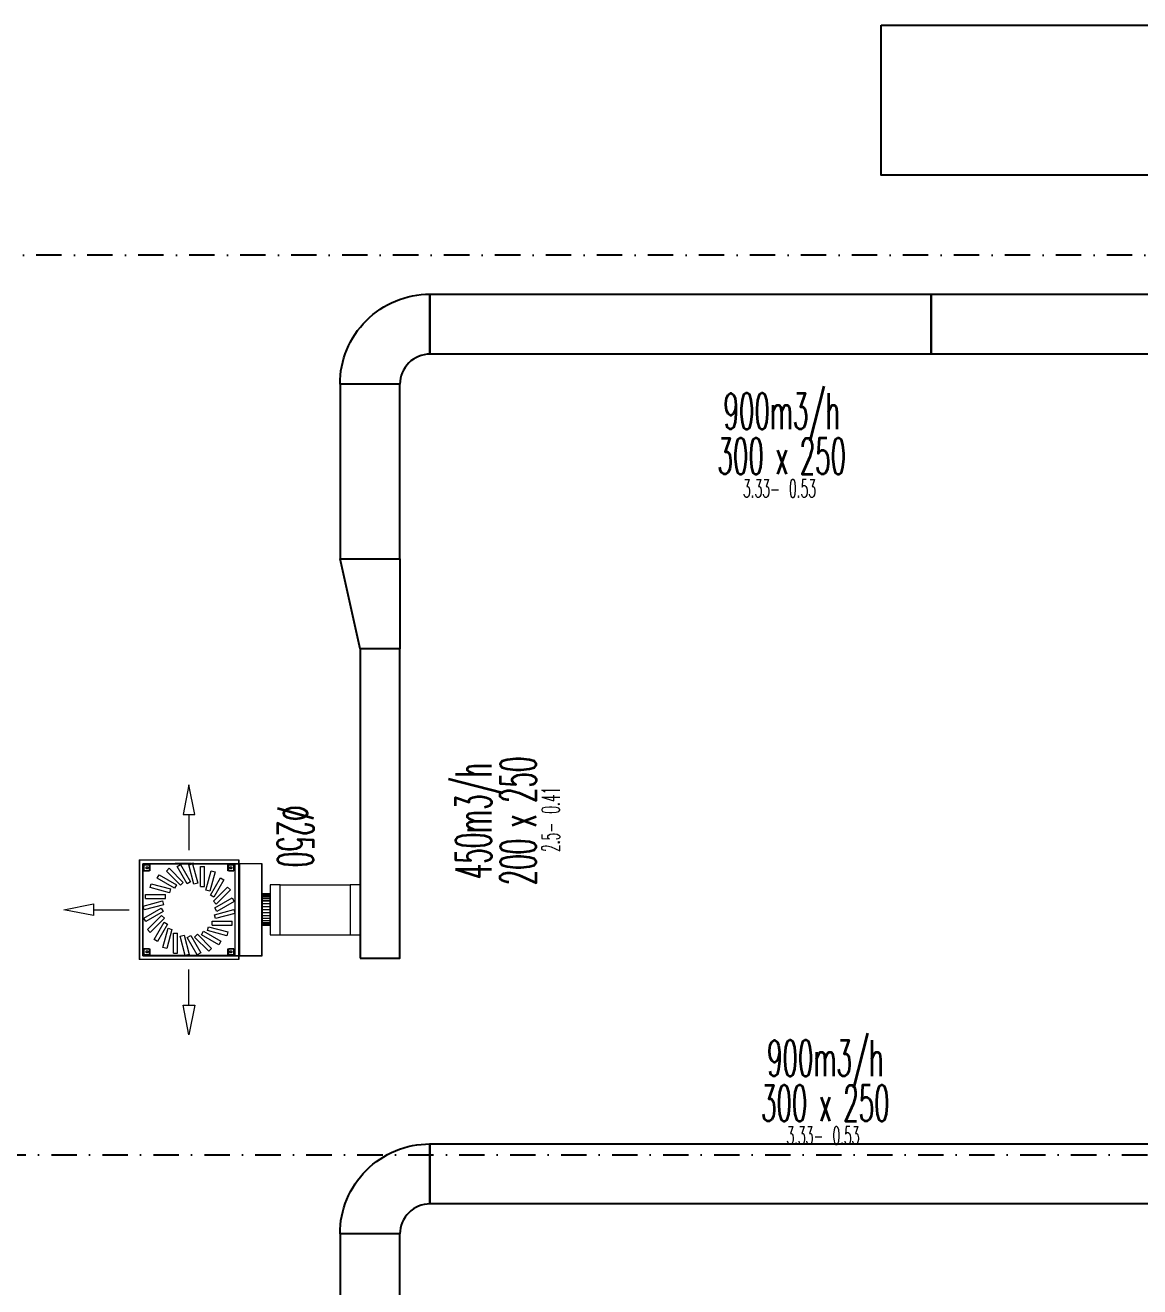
# Model space of a CAD drawing. Header units: inches. Extents: x -772 to 6765, y -813 to 4093.
# Drawn here: x 42 to 599, y 1184 to 1815 of the extents above; entities that cross this region are included whole.
import ezdxf
from ezdxf.enums import TextEntityAlignment as Align

# ---------------------------------------------------------------- set-up
doc = ezdxf.new("R2010")
doc.units = ezdxf.units.IN
doc.header["$MEASUREMENT"] = 0
doc.linetypes.add('DASHDOT', pattern=[25.4, 12.7, -6.35, 0, -6.35])
doc.layers.add('H_STR_Aks', color=250, linetype='DASHDOT')
doc.layers.add('MTY-UFLEME-KANALI', color=20, linetype='Continuous')
doc.layers.add('HIZ-PA', color=253, linetype='Continuous', lineweight=0, transparency=0.5)
for name, color, linetype, lineweight in [('MTY-UFLEME-KANALI-CAP', 21, 'Continuous', 0), ('MTY-UFLEME-KANALI-Flex', 21, 'ZIGZAG', 0), ('STM-U-MENFEZ', 2, 'Continuous', 0), ('VDI3805_Objects', 7, 'Continuous', 0)]:
    doc.layers.add(name, color=color, linetype=linetype, lineweight=lineweight)
doc.styles.add('CAP', font='simplxtw.shx', dxfattribs={"width": 0.65})
doc.linetypes.add('ZIGZAG', pattern='A,0.0001,-0.2,[131,ltypeshp.shx,S=0.2,R=0,X=-0.2,Y=0],-0.4,[131,ltypeshp.shx,S=0.2,R=180.00002,X=0.2,Y=0],-0.2', length=0.8001)

# ---------------------------------------------------------------- blocks, each defined once
blk = doc.blocks.new('A$C19886442')
at = {"layer": 'STM-U-MENFEZ'}
for points in [[(5.15, 48.82), (8.04, 48.82), (5.15, 63.71), (2.26, 48.82), (5.15, 48.82), (5.15, 31)], [(-42.56, 1.2), (-42.56, -1.69), (-57.46, 1.2), (-42.56, 4.09), (-42.56, 1.2), (-24.75, 1.2)], [(5.15, -46.51), (8.04, -46.51), (5.15, -61.41), (2.26, -46.51), (5.15, -46.51), (5.15, -28.7)]]:
    blk.add_lwpolyline(points, dxfattribs=at)
at = {"layer": 'VDI3805_Objects', "color": 7}
for p, q in [((-19.75, 26.1), (30.05, 26.1)), ((-19.75, 26.1), (-19.75, -23.7)), ((30.05, 26.1), (30.05, -23.7)), ((-6.15, 20.55), (-4.74, 21.96)), ((0.92, 13.47), (-6.15, 20.55)), ((-4.74, 21.96), (2.33, 14.89)), ((-1.81, 24.25), (-1.81, 24.35)), ((-1.81, 24.35), (7.75, 24.35)), ((7.75, 24.25), (-1.81, 24.25)), ((-0.76, 22.81), (0.97, 23.81)), ((4.24, 14.15), (-0.76, 22.81)), ((0.97, 23.81), (5.97, 15.15)), ((5.03, 23.6), (6.97, 24.12)), ((7.62, 13.94), (5.03, 23.6)), ((6.97, 24.12), (9.55, 14.46)), ((7.75, 24.25), (7.75, 24.35)), ((10.84, 22.87), (12.84, 22.87)), ((10.84, 12.87), (10.84, 22.87)), ((12.84, 12.87), (12.84, 22.87)), ((13.66, 11), (16.25, 20.66)), ((18.18, 20.14), (15.59, 10.48)), ((16.25, 20.66), (18.18, 20.14)), ((-14.31, 12.31), (-13.79, 14.24)), ((-13.79, 14.24), (-4.13, 11.65)), ((-10.77, 16.96), (-9.77, 18.69)), ((-2.11, 11.96), (-10.77, 16.96)), ((-9.77, 18.69), (-1.11, 13.69)), ((-1.11, 13.69), (-2.11, 11.96)), ((2.33, 14.89), (0.92, 13.47)), ((5.97, 15.15), (4.24, 14.15)), ((9.55, 14.46), (7.62, 13.94)), ((10.84, 12.87), (12.84, 12.87)), ((15.91, 8.46), (20.91, 17.12)), ((22.64, 16.12), (17.64, 7.46)), ((20.91, 17.12), (22.64, 16.12)), ((-16.52, 8.89), (-6.52, 8.89)), ((-16.52, 6.89), (-16.52, 8.89)), ((-16.52, 6.89), (-6.52, 6.89)), ((-4.65, 9.72), (-14.31, 12.31)), ((-6.52, 6.89), (-6.52, 8.89)), ((-4.13, 11.65), (-4.65, 9.72)), ((15.59, 10.48), (13.66, 11)), ((17.64, 7.46), (15.91, 8.46)), ((17.42, 5.43), (24.49, 12.5)), ((18.1, 2.11), (26.76, 7.11)), ((25.9, 11.09), (18.83, 4.02)), ((24.49, 12.5), (25.9, 11.09)), ((26.76, 7.11), (27.76, 5.38)), ((-17.77, 3.02), (-8.11, 5.61)), ((-17.25, 1.09), (-17.77, 3.02)), ((-17.46, -2.97), (-8.8, 2.03)), ((-7.59, 3.68), (-17.25, 1.09)), ((-7.8, 0.3), (-16.46, -4.7)), ((-8.8, 2.03), (-7.8, 0.3)), ((-8.11, 5.61), (-7.59, 3.68)), ((18.83, 4.02), (17.42, 5.43)), ((17.89, -1.27), (27.55, 1.32)), ((19.1, 0.38), (18.1, 2.11)), ((27.76, 5.38), (19.1, 0.38)), ((27.55, 1.32), (28.07, -0.61)), ((-16.46, -4.7), (-17.46, -2.97)), ((-15.61, -8.68), (-8.54, -1.61)), ((-7.12, -3.02), (-14.19, -10.1)), ((-12.34, -13.72), (-7.34, -5.06)), ((-5.61, -6.06), (-10.61, -14.72)), ((-8.54, -1.61), (-7.12, -3.02)), ((-7.34, -5.06), (-5.61, -6.06)), ((16.81, -4.48), (26.81, -4.48)), ((16.81, -6.48), (16.81, -4.48)), ((18.41, -3.2), (17.89, -1.27)), ((28.07, -0.61), (18.41, -3.2)), ((26.81, -6.48), (26.81, -4.48)), ((-14.19, -10.1), (-15.61, -8.68)), ((-7.89, -17.74), (-5.3, -8.08)), ((-3.37, -8.59), (-5.95, -18.25)), ((-5.3, -8.08), (-3.37, -8.59)), ((-2.54, -20.46), (-2.54, -10.46)), ((-2.54, -10.46), (-0.54, -10.46)), ((-0.54, -20.46), (-0.54, -10.46)), ((0.74, -12.06), (2.67, -11.54)), ((3.33, -21.71), (0.74, -12.06)), ((2.67, -11.54), (5.26, -21.2)), ((4.32, -12.74), (6.06, -11.74)), ((6.06, -11.74), (11.06, -20.4)), ((7.96, -12.48), (9.38, -11.07)), ((15.03, -19.55), (7.96, -12.48)), ((9.38, -11.07), (16.45, -18.14)), ((11.41, -11.29), (12.41, -9.56)), ((20.07, -16.29), (11.41, -11.29)), ((12.41, -9.56), (21.07, -14.56)), ((14.43, -9.24), (14.95, -7.31)), ((24.09, -11.83), (14.43, -9.24)), ((14.95, -7.31), (24.6, -9.9)), ((16.81, -6.48), (26.81, -6.48)), ((24.6, -9.9), (24.09, -11.83)), ((-10.61, -14.72), (-12.34, -13.72)), ((-5.95, -18.25), (-7.89, -17.74)), ((9.32, -21.4), (4.32, -12.74)), ((16.45, -18.14), (15.03, -19.55)), ((21.07, -14.56), (20.07, -16.29)), ((30.05, -23.7), (-19.75, -23.7)), ((-2.54, -20.46), (-0.54, -20.46)), ((5.26, -21.2), (3.33, -21.71)), ((11.06, -20.4), (9.32, -21.4))]:
    blk.add_line(p, q, dxfattribs=at)
at = {"layer": 'VDI3805_Objects', "color": 0}
for p, q in [((29.95, 26), (-19.65, 26)), ((-19.65, 26), (-19.65, -23.6)), ((29.95, 26), (29.95, -23.6)), ((29.95, -23.6), (-19.65, -23.6))]:
    blk.add_line(p, q, dxfattribs=at)
at = {"layer": 'VDI3805_Objects', "color": 253}
for p, q in [((28.2, 24.25), (-17.9, 24.25)), ((-17.9, -21.85), (-17.9, 24.25)), ((-17.8, 24.15), (28.1, 24.15)), ((-17.8, -21.75), (-17.8, 24.15)), ((-14.75, 23.7), (-17.35, 23.7)), ((-17.35, 23.7), (-17.35, 20.7)), ((-17.35, 23.7), (-14.35, 23.7)), ((-17.35, 20.7), (-14.75, 20.7)), ((-14.35, 20.7), (-17.35, 20.7)), ((-16.35, 22.2), (-16.34, 22.3)), ((-16.34, 22.11), (-16.35, 22.2)), ((-16.34, 22.3), (-16.31, 22.39)), ((-16.31, 22.01), (-16.34, 22.11)), ((-16.31, 22.39), (-16.27, 22.48)), ((-16.27, 21.93), (-16.31, 22.01)), ((-16.27, 22.48), (-16.21, 22.56)), ((-16.21, 21.85), (-16.27, 21.93)), ((-16.21, 22.56), (-16.13, 22.62)), ((-16.13, 21.79), (-16.21, 21.85)), ((-16.13, 22.62), (-16.04, 22.67)), ((-16.04, 21.74), (-16.13, 21.79)), ((-16.04, 22.67), (-15.95, 22.69)), ((-15.95, 21.71), (-16.04, 21.74)), ((-15.95, 22.69), (-15.85, 22.7)), ((-15.85, 21.7), (-15.95, 21.71)), ((-15.85, 22.7), (-15.75, 22.69)), ((-15.75, 21.71), (-15.85, 21.7)), ((-15.75, 22.69), (-15.66, 22.67)), ((-15.66, 21.74), (-15.75, 21.71)), ((-15.66, 22.67), (-15.57, 22.62)), ((-15.57, 21.79), (-15.66, 21.74)), ((-15.57, 22.62), (-15.5, 22.56)), ((-15.5, 21.85), (-15.57, 21.79)), ((-15.5, 22.56), (-15.44, 22.48)), ((-15.44, 21.93), (-15.5, 21.85)), ((-15.44, 22.48), (-15.39, 22.39)), ((-15.39, 22.01), (-15.44, 21.93)), ((-15.39, 22.39), (-15.36, 22.3)), ((-15.36, 22.11), (-15.39, 22.01)), ((-15.36, 22.3), (-15.35, 22.2)), ((-15.35, 22.2), (-15.36, 22.11)), ((-14.75, 23.7), (-14.75, 20.7)), ((-14.35, 23.7), (-14.35, 20.7)), ((24.65, 20.7), (24.65, 23.7)), ((24.65, 23.7), (27.65, 23.7)), ((27.65, 20.7), (24.65, 20.7)), ((27.65, 23.7), (25.05, 23.7)), ((25.05, 20.7), (25.05, 23.7)), ((25.05, 20.7), (27.65, 20.7)), ((25.65, 22.2), (25.66, 22.3)), ((25.66, 22.11), (25.65, 22.2)), ((25.66, 22.3), (25.69, 22.39)), ((25.69, 22.01), (25.66, 22.11)), ((25.69, 22.39), (25.73, 22.48)), ((25.73, 21.93), (25.69, 22.01)), ((25.73, 22.48), (25.79, 22.56)), ((25.79, 21.85), (25.73, 21.93)), ((25.79, 22.56), (25.87, 22.62)), ((25.87, 21.79), (25.79, 21.85)), ((25.87, 22.62), (25.96, 22.67)), ((25.96, 21.74), (25.87, 21.79)), ((25.96, 22.67), (26.05, 22.69)), ((26.05, 21.71), (25.96, 21.74)), ((26.05, 22.69), (26.15, 22.7)), ((26.15, 21.7), (26.05, 21.71)), ((26.15, 22.7), (26.25, 22.69)), ((26.25, 21.71), (26.15, 21.7)), ((26.25, 22.69), (26.34, 22.67)), ((26.34, 21.74), (26.25, 21.71)), ((26.34, 22.67), (26.43, 22.62)), ((26.43, 21.79), (26.34, 21.74)), ((26.43, 22.62), (26.5, 22.56)), ((26.5, 21.85), (26.43, 21.79)), ((26.5, 22.56), (26.56, 22.48)), ((26.56, 21.93), (26.5, 21.85)), ((26.56, 22.48), (26.61, 22.39)), ((26.61, 22.01), (26.56, 21.93)), ((26.61, 22.39), (26.64, 22.3)), ((26.64, 22.11), (26.61, 22.01)), ((26.64, 22.3), (26.65, 22.2)), ((26.65, 22.2), (26.64, 22.11)), ((27.65, 20.7), (27.65, 23.7)), ((28.1, 24.15), (28.1, -21.75)), ((28.2, -21.85), (28.2, 24.25)), ((28.2, 24.25), (30.47, 24.25)), ((41.7, 24.25), (28.2, 24.25)), ((30.47, 24.25), (30.47, -21.85)), ((41.7, 24.25), (30.47, 24.25)), ((41.6, -21.85), (41.6, 24.25)), ((41.6, 24.25), (41.7, 24.25)), ((41.7, -21.85), (41.7, 24.25)), ((41.7, -21.85), (41.7, 24.25)), ((41.7, 8.95), (41.7, 9.1)), ((45.7, 9.1), (41.7, 9.1)), ((45.7, 9), (41.7, 9)), ((41.7, 9), (41.7, 8.85)), ((41.7, 8.5), (41.7, 8.95)), ((45.7, 8.95), (41.7, 8.95)), ((45.7, 8.85), (41.7, 8.85)), ((41.7, 8.85), (41.7, 8.41)), ((41.7, 7.77), (41.7, 8.5)), ((45.7, 8.5), (41.7, 8.5)), ((45.7, 8.41), (41.7, 8.41)), ((41.7, 8.41), (41.7, 7.69)), ((41.7, 6.79), (41.7, 7.77)), ((45.7, 7.77), (41.7, 7.77)), ((45.7, 7.69), (41.7, 7.69)), ((41.7, 7.69), (41.7, 6.72)), ((41.7, 5.59), (41.7, 6.79)), ((45.7, 6.79), (41.7, 6.79)), ((45.7, 6.72), (41.7, 6.72)), ((41.7, 6.72), (41.7, 5.54)), ((45.7, 8.95), (45.7, 9.1)), ((45.7, 8.85), (45.7, 9)), ((45.7, 8.5), (45.7, 8.95)), ((45.7, 8.41), (45.7, 8.85)), ((45.7, 7.77), (45.7, 8.5)), ((45.7, 7.69), (45.7, 8.41)), ((45.7, 6.79), (45.7, 7.77)), ((45.7, 6.72), (45.7, 7.69)), ((45.7, 5.59), (45.7, 6.79)), ((45.7, 5.54), (45.7, 6.72)), ((41.7, 4.23), (41.7, 5.59)), ((45.7, 5.59), (41.7, 5.59)), ((45.7, 5.54), (41.7, 5.54)), ((41.7, 5.54), (41.7, 4.19)), ((41.7, 2.74), (41.7, 4.23)), ((45.7, 4.23), (41.7, 4.23)), ((45.7, 4.19), (41.7, 4.19)), ((41.7, 4.19), (41.7, 2.73)), ((41.7, 1.2), (41.7, 2.74)), ((45.7, 2.74), (41.7, 2.74)), ((45.7, 2.73), (41.7, 2.73)), ((41.7, 2.73), (41.7, 1.2)), ((41.7, -0.34), (41.7, 1.2)), ((45.7, 1.2), (41.7, 1.2)), ((41.7, 1.2), (41.7, -0.32)), ((45.7, 4.23), (45.7, 5.59)), ((45.7, 4.19), (45.7, 5.54)), ((45.7, 2.74), (45.7, 4.23)), ((45.7, 2.73), (45.7, 4.19)), ((45.7, 1.2), (45.7, 2.74)), ((45.7, 1.2), (45.7, 2.73)), ((45.7, -0.34), (45.7, 1.2)), ((45.7, -0.32), (45.7, 1.2)), ((45.7, -0.32), (41.7, -0.32)), ((41.7, -0.32), (41.7, -1.78)), ((41.7, -1.82), (41.7, -0.34)), ((45.7, -0.34), (41.7, -0.34)), ((45.7, -1.78), (41.7, -1.78)), ((41.7, -1.78), (41.7, -3.13)), ((41.7, -3.19), (41.7, -1.82)), ((45.7, -1.82), (41.7, -1.82)), ((45.7, -3.13), (41.7, -3.13)), ((41.7, -3.13), (41.7, -4.31)), ((41.7, -4.38), (41.7, -3.19)), ((45.7, -3.19), (41.7, -3.19)), ((45.7, -4.31), (41.7, -4.31)), ((41.7, -4.31), (41.7, -5.28)), ((41.7, -5.36), (41.7, -4.38)), ((45.7, -4.38), (41.7, -4.38)), ((45.7, -5.28), (41.7, -5.28)), ((41.7, -5.28), (41.7, -6)), ((41.7, -6.09), (41.7, -5.36)), ((45.7, -5.36), (41.7, -5.36)), ((45.7, -6), (41.7, -6)), ((41.7, -6), (41.7, -6.45)), ((41.7, -6.54), (41.7, -6.09)), ((45.7, -6.09), (41.7, -6.09)), ((45.7, -1.78), (45.7, -0.32)), ((45.7, -1.82), (45.7, -0.34)), ((45.7, -3.13), (45.7, -1.78)), ((45.7, -3.19), (45.7, -1.82)), ((45.7, -4.31), (45.7, -3.13)), ((45.7, -4.38), (45.7, -3.19)), ((45.7, -5.28), (45.7, -4.31)), ((45.7, -5.36), (45.7, -4.38)), ((45.7, -6), (45.7, -5.28)), ((45.7, -6.09), (45.7, -5.36)), ((45.7, -6.45), (45.7, -6)), ((45.7, -6.54), (45.7, -6.09)), ((45.7, -6.45), (41.7, -6.45)), ((41.7, -6.45), (41.7, -6.6)), ((41.7, -6.54), (41.7, -6.7)), ((45.7, -6.54), (41.7, -6.54)), ((45.7, -6.6), (41.7, -6.6)), ((45.7, -6.7), (41.7, -6.7)), ((45.7, -6.6), (45.7, -6.45)), ((45.7, -6.7), (45.7, -6.54)), ((-14.75, -18.3), (-17.35, -18.3)), ((-17.35, -18.3), (-17.35, -21.3)), ((-17.35, -18.3), (-14.35, -18.3)), ((-14.75, -18.3), (-14.75, -21.3)), ((-14.35, -18.3), (-14.35, -21.3)), ((24.65, -21.3), (24.65, -18.3)), ((24.65, -18.3), (27.65, -18.3)), ((27.65, -18.3), (25.05, -18.3)), ((25.05, -21.3), (25.05, -18.3)), ((27.65, -21.3), (27.65, -18.3)), ((-17.9, -21.85), (28.2, -21.85)), ((28.1, -21.75), (-17.8, -21.75)), ((-17.35, -21.3), (-14.75, -21.3)), ((-14.35, -21.3), (-17.35, -21.3)), ((-16.35, -19.8), (-16.34, -19.7)), ((-16.34, -19.89), (-16.35, -19.8)), ((-16.34, -19.7), (-16.31, -19.61)), ((-16.31, -19.99), (-16.34, -19.89)), ((-16.31, -19.61), (-16.27, -19.52)), ((-16.27, -20.07), (-16.31, -19.99)), ((-16.27, -19.52), (-16.21, -19.44)), ((-16.21, -20.15), (-16.27, -20.07)), ((-16.21, -19.44), (-16.13, -19.38)), ((-16.13, -20.21), (-16.21, -20.15)), ((-16.13, -19.38), (-16.04, -19.33)), ((-16.04, -20.26), (-16.13, -20.21)), ((-16.04, -19.33), (-15.95, -19.31)), ((-15.95, -20.29), (-16.04, -20.26)), ((-15.95, -19.31), (-15.85, -19.3)), ((-15.85, -20.3), (-15.95, -20.29)), ((-15.85, -19.3), (-15.75, -19.31)), ((-15.75, -20.29), (-15.85, -20.3)), ((-15.75, -19.31), (-15.66, -19.33)), ((-15.66, -20.26), (-15.75, -20.29)), ((-15.66, -19.33), (-15.57, -19.38)), ((-15.57, -20.21), (-15.66, -20.26)), ((-15.57, -19.38), (-15.5, -19.44)), ((-15.5, -20.15), (-15.57, -20.21)), ((-15.5, -19.44), (-15.44, -19.52)), ((-15.44, -20.07), (-15.5, -20.15)), ((-15.44, -19.52), (-15.39, -19.61)), ((-15.39, -19.99), (-15.44, -20.07)), ((-15.39, -19.61), (-15.36, -19.7)), ((-15.36, -19.89), (-15.39, -19.99)), ((-15.36, -19.7), (-15.35, -19.8)), ((-15.35, -19.8), (-15.36, -19.89)), ((27.65, -21.3), (24.65, -21.3)), ((25.05, -21.3), (27.65, -21.3)), ((25.65, -19.8), (25.66, -19.7)), ((25.66, -19.89), (25.65, -19.8)), ((25.66, -19.7), (25.69, -19.61)), ((25.69, -19.99), (25.66, -19.89)), ((25.69, -19.61), (25.73, -19.52)), ((25.73, -20.07), (25.69, -19.99)), ((25.73, -19.52), (25.79, -19.44)), ((25.79, -20.15), (25.73, -20.07)), ((25.79, -19.44), (25.87, -19.38)), ((25.87, -20.21), (25.79, -20.15)), ((25.87, -19.38), (25.96, -19.33)), ((25.96, -20.26), (25.87, -20.21)), ((25.96, -19.33), (26.05, -19.31)), ((26.05, -20.29), (25.96, -20.26)), ((26.05, -19.31), (26.15, -19.3)), ((26.15, -20.3), (26.05, -20.29)), ((26.15, -19.3), (26.25, -19.31)), ((26.25, -20.29), (26.15, -20.3)), ((26.25, -19.31), (26.34, -19.33)), ((26.34, -20.26), (26.25, -20.29)), ((26.34, -19.33), (26.43, -19.38)), ((26.43, -20.21), (26.34, -20.26)), ((26.43, -19.38), (26.5, -19.44)), ((26.5, -20.15), (26.43, -20.21)), ((26.5, -19.44), (26.56, -19.52)), ((26.56, -20.07), (26.5, -20.15)), ((26.56, -19.52), (26.61, -19.61)), ((26.61, -19.99), (26.56, -20.07)), ((26.61, -19.61), (26.64, -19.7)), ((26.64, -19.89), (26.61, -19.99)), ((26.64, -19.7), (26.65, -19.8)), ((26.65, -19.8), (26.64, -19.89)), ((28.2, -21.85), (30.47, -21.85)), ((41.7, -21.85), (28.2, -21.85)), ((30.47, -21.85), (41.7, -21.85)), ((41.7, -21.85), (41.6, -21.85))]:
    blk.add_line(p, q, dxfattribs=at)
at = {"layer": 'VDI3805_Objects', "color": 38}
for p, q in [((-1.57, 24.38), (-1.74, 24.38)), ((-1.74, 24.38), (-1.74, 24.26)), ((-1.74, 24.38), (-1.51, 24.38)), ((-1.74, 24.26), (-1.57, 24.26)), ((-1.51, 24.26), (-1.74, 24.26)), ((-1.38, 24.38), (-1.57, 24.38)), ((-1.57, 24.38), (-1.57, 24.26)), ((-1.57, 24.26), (-1.38, 24.26)), ((-1.51, 24.38), (-1.51, 24.26)), ((-1.35, 24.38), (-1.38, 24.38)), ((-1.38, 24.38), (-1.38, 24.26)), ((-1.38, 24.26), (-1.35, 24.26)), ((-1.35, 24.38), (-1.23, 24.38)), ((-1.35, 24.38), (-1.35, 24.26)), ((-1.23, 24.26), (-1.35, 24.26)), ((-1.23, 24.38), (-1.23, 24.26)), ((-0.95, 24.38), (-1.07, 24.38)), ((-1.07, 24.26), (-1.07, 24.38)), ((-0.95, 24.26), (-1.07, 24.26)), ((-0.95, 24.26), (-0.95, 24.38)), ((-0.69, 24.38), (-0.8, 24.38)), ((-0.8, 24.38), (-0.8, 24.26)), ((-0.8, 24.38), (-0.69, 24.38)), ((-0.8, 24.26), (-0.69, 24.26)), ((-0.69, 24.26), (-0.8, 24.26)), ((-0.38, 24.38), (-0.69, 24.38)), ((-0.69, 24.38), (-0.69, 24.26)), ((-0.69, 24.38), (-0.69, 24.26)), ((-0.69, 24.38), (-0.39, 24.38)), ((-0.69, 24.26), (-0.38, 24.26)), ((-0.39, 24.26), (-0.69, 24.26)), ((-0.39, 24.38), (-0.39, 24.26)), ((-0.39, 24.38), (-0.27, 24.38)), ((-0.27, 24.26), (-0.39, 24.26)), ((-0.27, 24.38), (-0.38, 24.38)), ((-0.38, 24.38), (-0.38, 24.26)), ((-0.38, 24.26), (-0.27, 24.26)), ((-0.27, 24.38), (-0.27, 24.26)), ((0.01, 24.38), (-0.11, 24.38)), ((-0.11, 24.38), (-0.11, 24.26)), ((-0.11, 24.26), (0.01, 24.26)), ((0.28, 24.38), (0.01, 24.38)), ((0.01, 24.38), (0.01, 24.26)), ((0.01, 24.26), (0.28, 24.26)), ((0.28, 24.38), (0.39, 24.38)), ((0.28, 24.38), (0.28, 24.26)), ((0.39, 24.26), (0.28, 24.26)), ((0.39, 24.38), (0.39, 24.26)), ((0.56, 24.38), (0.55, 24.38)), ((0.55, 24.38), (0.55, 24.26)), ((0.55, 24.38), (0.61, 24.38)), ((0.61, 24.38), (0.55, 24.38)), ((0.55, 24.38), (0.55, 24.26)), ((0.55, 24.38), (0.56, 24.38)), ((0.55, 24.26), (0.56, 24.26)), ((0.61, 24.26), (0.55, 24.26)), ((0.55, 24.26), (0.61, 24.26)), ((0.56, 24.26), (0.55, 24.26)), ((0.56, 24.38), (0.59, 24.38)), ((0.59, 24.38), (0.56, 24.38)), ((0.56, 24.38), (0.56, 24.26)), ((0.59, 24.26), (0.56, 24.26)), ((0.56, 24.26), (0.59, 24.26)), ((0.59, 24.38), (0.59, 24.26)), ((0.59, 24.38), (0.62, 24.38)), ((0.62, 24.38), (0.59, 24.38)), ((0.59, 24.38), (0.59, 24.26)), ((0.62, 24.26), (0.59, 24.26)), ((0.59, 24.26), (0.62, 24.26)), ((0.61, 24.38), (0.61, 24.26)), ((0.61, 24.38), (0.67, 24.38)), ((0.67, 24.38), (0.61, 24.38)), ((0.61, 24.38), (0.61, 24.26)), ((0.67, 24.26), (0.61, 24.26)), ((0.61, 24.26), (0.67, 24.26)), ((0.62, 24.38), (0.62, 24.26)), ((0.62, 24.38), (0.65, 24.38)), ((0.65, 24.38), (0.62, 24.38)), ((0.62, 24.38), (0.62, 24.26)), ((0.65, 24.26), (0.62, 24.26)), ((0.62, 24.26), (0.65, 24.26)), ((0.65, 24.38), (0.65, 24.26)), ((0.65, 24.38), (0.68, 24.38)), ((0.68, 24.38), (0.65, 24.38)), ((0.65, 24.38), (0.65, 24.26)), ((0.68, 24.26), (0.65, 24.26)), ((0.65, 24.26), (0.68, 24.26)), ((0.67, 24.38), (0.67, 24.26)), ((0.67, 24.38), (0.73, 24.38)), ((0.73, 24.38), (0.67, 24.38)), ((0.67, 24.38), (0.67, 24.26)), ((0.73, 24.26), (0.67, 24.26)), ((0.67, 24.26), (0.73, 24.26)), ((0.68, 24.38), (0.68, 24.26)), ((0.68, 24.38), (0.72, 24.38)), ((0.72, 24.38), (0.68, 24.38)), ((0.68, 24.38), (0.68, 24.26)), ((0.72, 24.26), (0.68, 24.26)), ((0.68, 24.26), (0.72, 24.26)), ((0.72, 24.38), (0.72, 24.26)), ((0.72, 24.38), (0.76, 24.38)), ((0.76, 24.38), (0.72, 24.38)), ((0.72, 24.38), (0.72, 24.26)), ((0.76, 24.26), (0.72, 24.26)), ((0.72, 24.26), (0.76, 24.26)), ((0.73, 24.38), (0.73, 24.26)), ((0.73, 24.38), (0.8, 24.38)), ((0.8, 24.38), (0.73, 24.38)), ((0.73, 24.38), (0.73, 24.26)), ((0.8, 24.26), (0.73, 24.26)), ((0.73, 24.26), (0.8, 24.26)), ((0.76, 24.38), (0.76, 24.26)), ((0.76, 24.38), (0.79, 24.38)), ((0.79, 24.38), (0.76, 24.38)), ((0.76, 24.38), (0.76, 24.26)), ((0.79, 24.26), (0.76, 24.26)), ((0.76, 24.26), (0.79, 24.26)), ((0.79, 24.38), (0.79, 24.26)), ((0.79, 24.38), (0.82, 24.38)), ((0.83, 24.38), (0.79, 24.38)), ((0.79, 24.38), (0.79, 24.26)), ((0.82, 24.26), (0.79, 24.26)), ((0.79, 24.26), (0.83, 24.26)), ((0.8, 24.38), (0.8, 24.26)), ((0.8, 24.38), (0.85, 24.38)), ((0.85, 24.38), (0.8, 24.38)), ((0.8, 24.38), (0.8, 24.26)), ((0.85, 24.26), (0.8, 24.26)), ((0.8, 24.26), (0.85, 24.26)), ((0.82, 24.38), (0.82, 24.26)), ((0.82, 24.38), (0.85, 24.38)), ((0.85, 24.26), (0.82, 24.26)), ((0.85, 24.38), (0.83, 24.38)), ((0.83, 24.38), (0.83, 24.26)), ((0.83, 24.26), (0.85, 24.26)), ((0.85, 24.38), (0.85, 24.26)), ((0.85, 24.38), (0.88, 24.38)), ((0.88, 24.38), (0.85, 24.38)), ((0.85, 24.38), (0.85, 24.26)), ((0.85, 24.38), (0.85, 24.26)), ((0.85, 24.38), (0.91, 24.38)), ((0.91, 24.38), (0.85, 24.38)), ((0.85, 24.38), (0.85, 24.26)), ((0.88, 24.26), (0.85, 24.26)), ((0.85, 24.26), (0.88, 24.26)), ((0.91, 24.26), (0.85, 24.26)), ((0.85, 24.26), (0.91, 24.26)), ((0.88, 24.38), (0.88, 24.26)), ((0.88, 24.38), (0.9, 24.38)), ((0.9, 24.38), (0.88, 24.38)), ((0.88, 24.38), (0.88, 24.26)), ((0.9, 24.26), (0.88, 24.26)), ((0.88, 24.26), (0.9, 24.26)), ((0.9, 24.38), (0.9, 24.26)), ((0.9, 24.38), (0.91, 24.38)), ((0.91, 24.38), (0.9, 24.38)), ((0.9, 24.38), (0.9, 24.26)), ((0.91, 24.26), (0.9, 24.26)), ((0.9, 24.26), (0.91, 24.26)), ((0.91, 24.38), (0.91, 24.26)), ((0.91, 24.38), (0.91, 24.38)), ((0.91, 24.38), (0.91, 24.26)), ((0.91, 24.38), (0.91, 24.38)), ((0.91, 24.38), (0.91, 24.26)), ((0.91, 24.38), (0.91, 24.26)), ((0.91, 24.38), (0.96, 24.38)), ((0.96, 24.38), (0.91, 24.38)), ((0.91, 24.38), (0.91, 24.26)), ((0.91, 24.26), (0.91, 24.26)), ((0.91, 24.26), (0.91, 24.26)), ((0.96, 24.26), (0.91, 24.26)), ((0.91, 24.26), (0.96, 24.26)), ((0.96, 24.38), (0.96, 24.26)), ((0.96, 24.38), (1, 24.38)), ((1, 24.38), (0.96, 24.38)), ((0.96, 24.38), (0.96, 24.26)), ((1, 24.26), (0.96, 24.26)), ((0.96, 24.26), (1, 24.26)), ((1, 24.38), (1, 24.26)), ((1, 24.38), (1.02, 24.38)), ((1.02, 24.26), (1, 24.26)), ((1.02, 24.38), (1.02, 24.26)), ((1.02, 24.38), (1.04, 24.38)), ((1.04, 24.26), (1.02, 24.26)), ((1.04, 24.38), (1.04, 24.26)), ((1.04, 24.38), (1.05, 24.38)), ((1.05, 24.26), (1.04, 24.26)), ((1.05, 24.38), (1.05, 24.26)), ((1.2, 24.38), (1.58, 24.38)), ((1.2, 24.38), (1.2, 24.26)), ((1.2, 24.38), (1.47, 24.38)), ((1.58, 24.26), (1.2, 24.26)), ((1.47, 24.26), (1.2, 24.26)), ((1.47, 24.38), (1.47, 24.26)), ((1.58, 24.38), (1.58, 24.26)), ((2.25, 24.38), (1.73, 24.38)), ((1.73, 24.38), (1.73, 24.26)), ((1.73, 24.38), (1.93, 24.38)), ((1.73, 24.26), (2.25, 24.26)), ((1.93, 24.26), (1.73, 24.26)), ((1.93, 24.38), (1.93, 24.26)), ((1.93, 24.38), (2.05, 24.38)), ((2.05, 24.26), (1.93, 24.26)), ((2.05, 24.38), (2.05, 24.26)), ((2.05, 24.38), (2.25, 24.38)), ((2.25, 24.26), (2.05, 24.26)), ((2.25, 24.38), (2.25, 24.26)), ((2.35, 24.38), (2.34, 24.38)), ((2.34, 24.38), (2.34, 24.26)), ((2.34, 24.38), (2.34, 24.38)), ((2.34, 24.38), (2.34, 24.26)), ((2.34, 24.26), (2.35, 24.26)), ((2.34, 24.26), (2.34, 24.26)), ((2.37, 24.38), (2.35, 24.38)), ((2.35, 24.38), (2.35, 24.26)), ((2.35, 24.26), (2.37, 24.26)), ((2.4, 24.38), (2.37, 24.38)), ((2.37, 24.38), (2.37, 24.26)), ((2.37, 24.26), (2.37, 24.38)), ((2.37, 24.38), (2.38, 24.38)), ((2.37, 24.26), (2.4, 24.26)), ((2.38, 24.26), (2.37, 24.26)), ((2.39, 24.38), (2.38, 24.38)), ((2.38, 24.26), (2.38, 24.38)), ((2.38, 24.26), (2.39, 24.26)), ((2.39, 24.26), (2.39, 24.38)), ((2.4, 24.38), (2.39, 24.38)), ((2.39, 24.26), (2.4, 24.26)), ((2.44, 24.38), (2.4, 24.38)), ((2.4, 24.38), (2.4, 24.26)), ((2.4, 24.26), (2.4, 24.38)), ((2.43, 24.38), (2.4, 24.38)), ((2.4, 24.26), (2.44, 24.26)), ((2.4, 24.26), (2.43, 24.26)), ((2.43, 24.26), (2.43, 24.38)), ((2.46, 24.38), (2.43, 24.38)), ((2.43, 24.26), (2.46, 24.26)), ((2.48, 24.38), (2.44, 24.38)), ((2.44, 24.38), (2.44, 24.26)), ((2.44, 24.26), (2.48, 24.26)), ((2.46, 24.38), (2.45, 24.38)), ((2.45, 24.38), (2.45, 24.26)), ((2.45, 24.38), (2.45, 24.38)), ((2.45, 24.38), (2.45, 24.26)), ((2.45, 24.38), (2.46, 24.38)), ((2.52, 24.38), (2.45, 24.38)), ((2.45, 24.38), (2.45, 24.26)), ((2.45, 24.38), (2.5, 24.38)), ((2.45, 24.26), (2.46, 24.26)), ((2.45, 24.26), (2.45, 24.26)), ((2.46, 24.26), (2.45, 24.26)), ((2.45, 24.26), (2.52, 24.26)), ((2.5, 24.26), (2.45, 24.26)), ((2.45, 24.26), (2.45, 24.26)), ((2.46, 24.26), (2.46, 24.38)), ((2.49, 24.38), (2.46, 24.38)), ((2.47, 24.38), (2.46, 24.38)), ((2.46, 24.38), (2.46, 24.26)), ((2.46, 24.38), (2.46, 24.38)), ((2.46, 24.38), (2.46, 24.26)), ((2.46, 24.38), (2.46, 24.26)), ((2.46, 24.38), (2.46, 24.38)), ((2.46, 24.38), (2.46, 24.26)), ((2.46, 24.38), (2.47, 24.38)), ((2.46, 24.26), (2.49, 24.26)), ((2.46, 24.26), (2.47, 24.26)), ((2.46, 24.26), (2.46, 24.26)), ((2.46, 24.26), (2.46, 24.26)), ((2.47, 24.26), (2.46, 24.26)), ((2.49, 24.38), (2.47, 24.38)), ((2.47, 24.38), (2.47, 24.26)), ((2.47, 24.38), (2.47, 24.26)), ((2.47, 24.38), (2.48, 24.38)), ((2.47, 24.26), (2.49, 24.26)), ((2.48, 24.26), (2.47, 24.26)), ((2.52, 24.38), (2.48, 24.38)), ((2.48, 24.38), (2.48, 24.26)), ((2.48, 24.38), (2.48, 24.26)), ((2.48, 24.38), (2.49, 24.38)), ((2.48, 24.26), (2.52, 24.26)), ((2.49, 24.26), (2.48, 24.26)), ((2.49, 24.26), (2.49, 24.38)), ((2.53, 24.38), (2.49, 24.38)), ((2.5, 24.38), (2.49, 24.38)), ((2.49, 24.38), (2.49, 24.26)), ((2.49, 24.38), (2.49, 24.26)), ((2.49, 24.38), (2.51, 24.38)), ((2.49, 24.26), (2.53, 24.26)), ((2.49, 24.26), (2.5, 24.26)), ((2.51, 24.26), (2.49, 24.26)), ((2.51, 24.38), (2.5, 24.38)), ((2.5, 24.38), (2.5, 24.26)), ((2.5, 24.38), (2.5, 24.26)), ((2.5, 24.38), (2.57, 24.38)), ((2.5, 24.26), (2.5, 24.38)), ((2.5, 24.38), (2.5, 24.38)), ((2.5, 24.26), (2.5, 24.38)), ((2.5, 24.38), (2.5, 24.38)), ((2.5, 24.26), (2.5, 24.38)), ((2.5, 24.38), (2.5, 24.38)), ((2.5, 24.26), (2.5, 24.38)), ((2.5, 24.26), (2.5, 24.38)), ((2.5, 24.38), (2.5, 24.38)), ((2.51, 24.38), (2.5, 24.38)), ((2.5, 24.26), (2.51, 24.26)), ((2.57, 24.26), (2.5, 24.26)), ((2.5, 24.26), (2.5, 24.26)), ((2.5, 24.26), (2.5, 24.26)), ((2.5, 24.26), (2.5, 24.26)), ((2.5, 24.26), (2.5, 24.26)), ((2.5, 24.26), (2.51, 24.26)), ((2.53, 24.38), (2.51, 24.38)), ((2.51, 24.38), (2.51, 24.26)), ((2.51, 24.38), (2.51, 24.26)), ((2.51, 24.38), (2.52, 24.38)), ((2.51, 24.26), (2.51, 24.38)), ((2.52, 24.38), (2.51, 24.38)), ((2.51, 24.26), (2.53, 24.26)), ((2.52, 24.26), (2.51, 24.26)), ((2.51, 24.26), (2.52, 24.26)), ((2.57, 24.38), (2.52, 24.38)), ((2.52, 24.38), (2.52, 24.26)), ((2.52, 24.38), (2.52, 24.26)), ((2.52, 24.26), (2.52, 24.38)), ((2.52, 24.26), (2.52, 24.38)), ((2.52, 24.38), (2.52, 24.38)), ((2.53, 24.38), (2.52, 24.38)), ((2.52, 24.26), (2.57, 24.26)), ((2.52, 24.26), (2.52, 24.26)), ((2.52, 24.26), (2.53, 24.26)), ((2.53, 24.26), (2.53, 24.38)), ((2.57, 24.38), (2.53, 24.38)), ((2.66, 24.38), (2.53, 24.38)), ((2.53, 24.38), (2.53, 24.26)), ((2.62, 24.38), (2.53, 24.38)), ((2.53, 24.26), (2.57, 24.26)), ((2.53, 24.26), (2.66, 24.26)), ((2.53, 24.26), (2.62, 24.26)), ((2.61, 24.38), (2.57, 24.38)), ((2.57, 24.38), (2.57, 24.26)), ((2.6, 24.38), (2.57, 24.38)), ((2.57, 24.38), (2.57, 24.26)), ((2.57, 24.38), (2.62, 24.38)), ((2.57, 24.26), (2.61, 24.26)), ((2.57, 24.26), (2.6, 24.26)), ((2.62, 24.26), (2.57, 24.26)), ((2.6, 24.26), (2.6, 24.38)), ((2.64, 24.38), (2.6, 24.38)), ((2.6, 24.26), (2.64, 24.26)), ((2.65, 24.38), (2.61, 24.38)), ((2.61, 24.38), (2.61, 24.26)), ((2.65, 24.26), (2.61, 24.26)), ((2.62, 24.38), (2.62, 24.26)), ((2.62, 24.38), (2.66, 24.38)), ((2.66, 24.26), (2.62, 24.26)), ((2.64, 24.26), (2.64, 24.38)), ((2.67, 24.38), (2.64, 24.38)), ((2.64, 24.26), (2.67, 24.26)), ((2.69, 24.38), (2.65, 24.38)), ((2.65, 24.38), (2.65, 24.26)), ((2.69, 24.26), (2.65, 24.26)), ((2.66, 24.38), (2.66, 24.26)), ((2.67, 24.26), (2.67, 24.38)), ((2.7, 24.38), (2.67, 24.38)), ((2.67, 24.26), (2.7, 24.26)), ((2.73, 24.38), (2.69, 24.38)), ((2.69, 24.38), (2.69, 24.26)), ((2.73, 24.26), (2.69, 24.26)), ((2.7, 24.26), (2.7, 24.38)), ((2.73, 24.38), (2.7, 24.38)), ((2.7, 24.26), (2.73, 24.26)), ((2.73, 24.38), (2.76, 24.38)), ((2.73, 24.26), (2.73, 24.38)), ((2.75, 24.38), (2.73, 24.38)), ((2.73, 24.38), (2.73, 24.26)), ((2.76, 24.26), (2.73, 24.26)), ((2.73, 24.26), (2.75, 24.26)), ((2.75, 24.26), (2.75, 24.38)), ((2.76, 24.38), (2.75, 24.38)), ((2.75, 24.26), (2.76, 24.26)), ((2.76, 24.38), (2.76, 24.26)), ((2.78, 24.38), (2.76, 24.38)), ((2.76, 24.26), (2.76, 24.38)), ((2.76, 24.26), (2.76, 24.38)), ((2.76, 24.38), (2.76, 24.38)), ((2.78, 24.26), (2.76, 24.26)), ((2.76, 24.26), (2.76, 24.26)), ((2.79, 24.38), (2.78, 24.38)), ((2.78, 24.38), (2.78, 24.26)), ((2.79, 24.26), (2.78, 24.26)), ((2.8, 24.38), (2.79, 24.38)), ((2.79, 24.38), (2.79, 24.26)), ((2.8, 24.26), (2.79, 24.26)), ((2.8, 24.38), (2.8, 24.26)), ((2.94, 24.38), (2.91, 24.38)), ((2.91, 24.38), (2.91, 24.26)), ((2.91, 24.38), (3.22, 24.38)), ((2.91, 24.26), (2.94, 24.26)), ((3.22, 24.26), (2.91, 24.26)), ((3.25, 24.38), (2.94, 24.38)), ((2.94, 24.38), (2.94, 24.26)), ((2.94, 24.26), (3.25, 24.26)), ((3.27, 24.38), (2.96, 24.38)), ((2.96, 24.38), (2.96, 24.26)), ((2.96, 24.38), (3.8, 24.38)), ((2.96, 24.26), (3.27, 24.26)), ((3.8, 24.26), (2.96, 24.26)), ((3.03, 24.38), (2.99, 24.38)), ((2.99, 24.38), (2.99, 24.26)), ((2.99, 24.38), (3.3, 24.38)), ((2.99, 24.26), (3.03, 24.26)), ((3.3, 24.26), (2.99, 24.26)), ((3.34, 24.38), (3.03, 24.38)), ((3.03, 24.38), (3.03, 24.26)), ((3.03, 24.26), (3.34, 24.26)), ((3.11, 24.38), (3.08, 24.38)), ((3.08, 24.38), (3.08, 24.26)), ((3.08, 24.38), (3.39, 24.38)), ((3.08, 24.26), (3.11, 24.26)), ((3.39, 24.26), (3.08, 24.26)), ((3.42, 24.38), (3.11, 24.38)), ((3.11, 24.38), (3.11, 24.26)), ((3.11, 24.26), (3.42, 24.26)), ((3.2, 24.38), (3.16, 24.38)), ((3.16, 24.38), (3.16, 24.26)), ((3.16, 24.38), (3.47, 24.38)), ((3.16, 24.26), (3.2, 24.26)), ((3.47, 24.26), (3.16, 24.26)), ((3.44, 24.38), (3.2, 24.38)), ((3.2, 24.38), (3.2, 24.26)), ((3.2, 24.26), (3.44, 24.26)), ((3.22, 24.38), (3.22, 24.26)), ((3.22, 24.38), (3.25, 24.38)), ((3.25, 24.26), (3.22, 24.26)), ((3.25, 24.38), (3.25, 24.26)), ((3.28, 24.38), (3.25, 24.38)), ((3.25, 24.38), (3.25, 24.26)), ((3.25, 24.38), (3.39, 24.38)), ((3.25, 24.26), (3.28, 24.26)), ((3.39, 24.26), (3.25, 24.26)), ((4.11, 24.38), (3.27, 24.38)), ((3.27, 24.38), (3.27, 24.26)), ((3.27, 24.26), (4.11, 24.26)), ((3.36, 24.38), (3.28, 24.38)), ((3.28, 24.38), (3.28, 24.26)), ((3.28, 24.26), (3.36, 24.26)), ((3.3, 24.38), (3.3, 24.26)), ((3.3, 24.38), (3.34, 24.38)), ((3.34, 24.26), (3.3, 24.26)), ((3.34, 24.38), (3.34, 24.26)), ((3.39, 24.38), (3.36, 24.38)), ((3.36, 24.38), (3.36, 24.26)), ((3.36, 24.26), (3.39, 24.26)), ((3.39, 24.38), (3.39, 24.26)), ((3.39, 24.38), (3.42, 24.38)), ((3.39, 24.38), (3.39, 24.26)), ((3.42, 24.26), (3.39, 24.26)), ((3.42, 24.38), (3.42, 24.26)), ((3.47, 24.38), (3.44, 24.38)), ((3.44, 24.38), (3.44, 24.26)), ((3.44, 24.26), (3.47, 24.26)), ((3.47, 24.38), (3.47, 24.26)), ((3.54, 24.38), (3.85, 24.38)), ((3.58, 24.38), (3.54, 24.38)), ((3.54, 24.38), (3.54, 24.26)), ((3.85, 24.26), (3.54, 24.26)), ((3.54, 24.26), (3.58, 24.26)), ((3.8, 24.38), (3.58, 24.38)), ((3.58, 24.38), (3.58, 24.26)), ((3.58, 24.38), (3.61, 24.38)), ((3.89, 24.38), (3.58, 24.38)), ((3.58, 24.38), (3.58, 24.26)), ((3.58, 24.26), (3.8, 24.26)), ((3.61, 24.26), (3.58, 24.26)), ((3.58, 24.26), (3.89, 24.26)), ((3.61, 24.38), (3.77, 24.38)), ((3.61, 24.38), (3.61, 24.26)), ((3.77, 24.26), (3.61, 24.26)), ((3.63, 24.38), (3.94, 24.38)), ((3.66, 24.38), (3.63, 24.38)), ((3.63, 24.38), (3.63, 24.26)), ((3.94, 24.26), (3.63, 24.26)), ((3.63, 24.26), (3.66, 24.26)), ((3.72, 24.38), (3.66, 24.38)), ((3.66, 24.38), (3.66, 24.26)), ((3.66, 24.38), (3.69, 24.38)), ((3.97, 24.38), (3.66, 24.38)), ((3.66, 24.38), (3.66, 24.26)), ((3.66, 24.26), (3.72, 24.26)), ((3.69, 24.26), (3.66, 24.26)), ((3.66, 24.26), (3.97, 24.26)), ((3.69, 24.38), (3.69, 24.26)), ((3.69, 24.38), (3.72, 24.38)), ((3.72, 24.26), (3.69, 24.26)), ((3.71, 24.38), (4.03, 24.38)), ((3.75, 24.38), (3.71, 24.38)), ((3.71, 24.38), (3.71, 24.26)), ((4.03, 24.26), (3.71, 24.26)), ((3.71, 24.26), (3.75, 24.26)), ((3.72, 24.38), (3.72, 24.26)), ((4.06, 24.38), (3.75, 24.38)), ((3.75, 24.38), (3.75, 24.26)), ((3.75, 24.26), (4.06, 24.26)), ((3.77, 24.38), (3.77, 24.26)), ((3.77, 24.38), (3.8, 24.38)), ((3.8, 24.26), (3.77, 24.26)), ((3.8, 24.38), (3.8, 24.26)), ((3.8, 24.38), (4.11, 24.38)), ((3.8, 24.38), (3.8, 24.26)), ((4.11, 24.26), (3.8, 24.26)), ((3.85, 24.38), (3.85, 24.26)), ((3.85, 24.38), (3.89, 24.38)), ((3.89, 24.26), (3.85, 24.26)), ((3.89, 24.38), (3.89, 24.26)), ((3.94, 24.38), (3.94, 24.26)), ((3.94, 24.38), (3.97, 24.38)), ((3.97, 24.26), (3.94, 24.26)), ((3.97, 24.38), (3.97, 24.26)), ((4.03, 24.38), (4.03, 24.26)), ((4.03, 24.38), (4.06, 24.38)), ((4.06, 24.26), (4.03, 24.26)), ((4.06, 24.38), (4.06, 24.26)), ((4.11, 24.38), (4.11, 24.26)), ((4.16, 24.38), (4.15, 24.38)), ((4.15, 24.38), (4.15, 24.26)), ((4.16, 24.26), (4.15, 24.26)), ((4.19, 24.38), (4.16, 24.38)), ((4.16, 24.38), (4.16, 24.26)), ((4.16, 24.26), (4.19, 24.26)), ((4.25, 24.38), (4.19, 24.38)), ((4.19, 24.38), (4.19, 24.26)), ((4.19, 24.26), (4.25, 24.26)), ((4.32, 24.38), (4.25, 24.38)), ((4.25, 24.38), (4.25, 24.26)), ((4.25, 24.26), (4.32, 24.26)), ((4.32, 24.38), (4.41, 24.38)), ((4.32, 24.38), (4.32, 24.26)), ((4.41, 24.26), (4.32, 24.26)), ((4.41, 24.38), (4.41, 24.26)), ((4.41, 24.38), (4.52, 24.38)), ((4.52, 24.26), (4.41, 24.26)), ((4.42, 24.26), (4.42, 24.38)), ((4.42, 24.38), (4.44, 24.38)), ((4.42, 24.26), (4.42, 24.38)), ((4.42, 24.38), (4.42, 24.38)), ((4.44, 24.26), (4.42, 24.26)), ((4.42, 24.26), (4.42, 24.26)), ((4.44, 24.26), (4.44, 24.38)), ((4.44, 24.38), (4.47, 24.38)), ((4.47, 24.26), (4.44, 24.26)), ((4.47, 24.26), (4.47, 24.38)), ((4.47, 24.38), (4.51, 24.38)), ((4.51, 24.26), (4.47, 24.26)), ((4.51, 24.26), (4.51, 24.38)), ((4.51, 24.38), (4.56, 24.38)), ((4.56, 24.26), (4.51, 24.26)), ((4.52, 24.38), (4.52, 24.26)), ((4.52, 24.38), (4.63, 24.38)), ((4.63, 24.26), (4.52, 24.26)), ((4.56, 24.26), (4.56, 24.38)), ((4.56, 24.38), (4.62, 24.38)), ((4.62, 24.26), (4.56, 24.26)), ((4.62, 24.26), (4.62, 24.38)), ((4.62, 24.38), (4.68, 24.38)), ((4.68, 24.26), (4.62, 24.26)), ((4.63, 24.38), (4.63, 24.26)), ((4.63, 24.38), (4.75, 24.38)), ((4.75, 24.26), (4.63, 24.26)), ((4.68, 24.26), (4.68, 24.38)), ((4.75, 24.38), (4.68, 24.38)), ((4.68, 24.26), (4.75, 24.26)), ((4.75, 24.38), (4.75, 24.26)), ((4.81, 24.38), (4.75, 24.38)), ((4.87, 24.38), (4.75, 24.38)), ((4.75, 24.26), (4.81, 24.26)), ((4.75, 24.26), (4.87, 24.26)), ((4.81, 24.26), (4.81, 24.38)), ((4.87, 24.38), (4.81, 24.38)), ((4.81, 24.26), (4.87, 24.26)), ((4.87, 24.26), (4.87, 24.38)), ((4.93, 24.38), (4.87, 24.38)), ((4.98, 24.38), (4.87, 24.38)), ((4.87, 24.38), (4.87, 24.26)), ((4.87, 24.26), (4.93, 24.26)), ((4.87, 24.26), (4.98, 24.26)), ((4.93, 24.26), (4.93, 24.38)), ((4.98, 24.38), (4.93, 24.38)), ((4.93, 24.26), (4.98, 24.26)), ((4.98, 24.26), (4.98, 24.38)), ((5.02, 24.38), (4.98, 24.38)), ((5.08, 24.38), (4.98, 24.38)), ((4.98, 24.38), (4.98, 24.26)), ((4.98, 24.26), (5.02, 24.26)), ((4.98, 24.26), (5.08, 24.26)), ((5.02, 24.26), (5.02, 24.38)), ((5.05, 24.38), (5.02, 24.38)), ((5.02, 24.26), (5.05, 24.26)), ((5.05, 24.26), (5.05, 24.38)), ((5.07, 24.38), (5.05, 24.38)), ((5.05, 24.26), (5.07, 24.26)), ((5.07, 24.26), (5.07, 24.38)), ((5.08, 24.38), (5.07, 24.38)), ((5.07, 24.26), (5.08, 24.26)), ((5.08, 24.26), (5.08, 24.38)), ((5.17, 24.38), (5.08, 24.38)), ((5.08, 24.38), (5.08, 24.26)), ((5.08, 24.26), (5.17, 24.26)), ((5.25, 24.38), (5.17, 24.38)), ((5.17, 24.38), (5.17, 24.26)), ((5.25, 24.26), (5.17, 24.26)), ((5.3, 24.38), (5.25, 24.38)), ((5.25, 24.38), (5.25, 24.26)), ((5.3, 24.26), (5.25, 24.26)), ((5.34, 24.38), (5.3, 24.38)), ((5.3, 24.38), (5.3, 24.26)), ((5.34, 24.26), (5.3, 24.26)), ((5.35, 24.38), (5.34, 24.38)), ((5.34, 24.38), (5.34, 24.26)), ((5.35, 24.26), (5.34, 24.26)), ((5.35, 24.38), (5.35, 24.26)), ((5.72, 24.38), (5.46, 24.38)), ((5.46, 24.38), (5.46, 24.26)), ((5.46, 24.38), (5.86, 24.38)), ((5.46, 24.26), (5.72, 24.26)), ((5.86, 24.26), (5.46, 24.26)), ((5.53, 24.38), (5.52, 24.38)), ((5.52, 24.38), (5.52, 24.26)), ((5.52, 24.38), (5.53, 24.38)), ((5.52, 24.26), (5.53, 24.26)), ((5.53, 24.26), (5.52, 24.26)), ((5.55, 24.38), (5.53, 24.38)), ((5.53, 24.38), (5.53, 24.26)), ((5.53, 24.38), (5.53, 24.26)), ((5.53, 24.38), (5.56, 24.38)), ((5.53, 24.26), (5.55, 24.26)), ((5.56, 24.26), (5.53, 24.26)), ((5.59, 24.38), (5.55, 24.38)), ((5.55, 24.38), (5.55, 24.26)), ((5.55, 24.26), (5.59, 24.26)), ((5.56, 24.38), (5.56, 24.26)), ((5.56, 24.38), (5.6, 24.38)), ((5.6, 24.26), (5.56, 24.26)), ((5.65, 24.38), (5.59, 24.38)), ((5.59, 24.38), (5.59, 24.26)), ((5.59, 24.26), (5.65, 24.26)), ((5.6, 24.38), (5.6, 24.26)), ((5.6, 24.38), (5.65, 24.38)), ((5.65, 24.26), (5.6, 24.26)), ((5.71, 24.38), (5.65, 24.38)), ((5.65, 24.38), (5.65, 24.26)), ((5.65, 24.38), (5.65, 24.26)), ((5.65, 24.38), (5.72, 24.38)), ((5.65, 24.26), (5.71, 24.26)), ((5.72, 24.26), (5.65, 24.26)), ((5.79, 24.38), (5.71, 24.38)), ((5.71, 24.38), (5.71, 24.26)), ((5.71, 24.26), (5.79, 24.26)), ((5.72, 24.38), (5.72, 24.26)), ((5.87, 24.38), (5.79, 24.38)), ((5.79, 24.38), (5.79, 24.26)), ((5.79, 24.26), (5.87, 24.26)), ((5.8, 24.26), (5.8, 24.38)), ((5.8, 24.38), (5.81, 24.38)), ((5.8, 24.26), (5.8, 24.38)), ((5.8, 24.38), (5.8, 24.38)), ((5.81, 24.26), (5.8, 24.26)), ((5.8, 24.26), (5.8, 24.26)), ((5.81, 24.26), (5.81, 24.38)), ((5.81, 24.38), (5.83, 24.38)), ((5.83, 24.26), (5.81, 24.26)), ((5.83, 24.26), (5.83, 24.38)), ((5.83, 24.38), (5.84, 24.38)), ((5.84, 24.26), (5.83, 24.26)), ((5.84, 24.26), (5.84, 24.38)), ((5.84, 24.38), (5.87, 24.38)), ((5.87, 24.26), (5.84, 24.26)), ((5.86, 24.38), (5.86, 24.26)), ((5.86, 24.38), (6.18, 24.38)), ((6.18, 24.26), (5.86, 24.26)), ((5.96, 24.38), (5.87, 24.38)), ((5.87, 24.38), (5.87, 24.26)), ((5.87, 24.26), (5.87, 24.38)), ((5.87, 24.38), (5.9, 24.38)), ((5.87, 24.26), (5.96, 24.26)), ((5.9, 24.26), (5.87, 24.26)), ((5.9, 24.26), (5.9, 24.38)), ((5.9, 24.38), (5.93, 24.38)), ((5.93, 24.26), (5.9, 24.26)), ((5.93, 24.26), (5.93, 24.38)), ((5.96, 24.38), (5.93, 24.38)), ((5.93, 24.26), (5.96, 24.26)), ((6.46, 24.38), (5.96, 24.38)), ((5.96, 24.38), (5.96, 24.26)), ((5.96, 24.26), (5.96, 24.38)), ((6.19, 24.38), (5.96, 24.38)), ((5.96, 24.26), (6.46, 24.26)), ((5.96, 24.26), (6.19, 24.26)), ((6.18, 24.38), (6.46, 24.38)), ((6.18, 24.38), (6.18, 24.26)), ((6.46, 24.26), (6.18, 24.26)), ((6.19, 24.26), (6.19, 24.38)), ((6.46, 24.38), (6.46, 24.26)), ((7.65, 24.38), (6.68, 24.38)), ((6.68, 24.38), (6.68, 24.26)), ((6.68, 24.38), (7, 24.38)), ((6.68, 24.26), (7.65, 24.26)), ((7, 24.26), (6.68, 24.26)), ((7, 24.38), (7.33, 24.38)), ((7, 24.38), (7, 24.26)), ((7.33, 24.26), (7, 24.26)), ((7.33, 24.38), (7.33, 24.26)), ((7.33, 24.38), (7.65, 24.38)), ((7.65, 24.26), (7.33, 24.26)), ((7.65, 24.38), (7.65, 24.26))]:
    blk.add_line(p, q, dxfattribs=at)
blk = doc.blocks.new('*U224')
at = {"layer": 'MTY-UFLEME-KANALI-Flex', "ltscale": 0.5}
for p, q in [((-12.5, 15.19), (-12.5, 50.19)), ((12.5, 15.19), (12.5, 50.19))]:
    blk.add_line(p, q, dxfattribs=at)
at = {"layer": 'MTY-UFLEME-KANALI-Flex', "linetype": 'ByBlock', "ltscale": 0.5}
for points in [[(12.5, 55.19), (-12.5, 55.19), (-12.5, 50.19), (12.5, 50.19)], [(12.5, 15.19), (-12.5, 15.19), (-12.5, 10.19), (12.5, 10.19)]]:
    blk.add_lwpolyline(points, close=True, dxfattribs=at)
at = {"layer": 'MTY-UFLEME-KANALI-Flex', "color": 7, "ltscale": 0.5, "style": 'CAP', "width": 0.5}
blk.add_attdef('X', text='', height=18, dxfattribs=at).set_placement((-36.68, 13.88), align=Align.CENTER)
blk = doc.blocks.new('*U230')
at = {"layer": 'HIZ-PA', "color": 3, "style": 'CAP', "width": 0.5}
blk.add_attdef('HIZ', text='', height=0.5, dxfattribs=at).set_placement((-0.049, -1.954), align=Align.BOTTOM_RIGHT)
blk.add_attdef('PA', text='', height=0.5, dxfattribs=at).set_placement((0.201, -1.954), align=Align.BOTTOM_LEFT)
at = {"layer": 'MTY-UFLEME-KANALI-CAP', "color": 7, "style": 'CAP', "width": 0.5}
for tag, p in [('DEBI', (0.001, -0.204)), ('X', (0.001, -1.454))]:
    blk.add_attdef(tag, text='', height=1, dxfattribs=at).set_placement(p, align=Align.BOTTOM_CENTER)
blk.add_attdef('A', text='', height=1, dxfattribs=at).set_placement((-0.499, -1.454), align=Align.BOTTOM_RIGHT)
blk.add_attdef('B', text='', height=1, dxfattribs=at).set_placement((0.501, -1.454), align=Align.BOTTOM_LEFT)
blk = doc.blocks.new('mekanik')
at = {"layer": 'MTY-UFLEME-KANALI', "color": 7}
blk.add_lwpolyline([(19740, 8655), (20100, 8655), (20100, 8580), (19740, 8580)], close=True, dxfattribs=at)
at = {"layer": 'MTY-UFLEME-KANALI'}
for points in [[(19499.31, 8475.49), (19469.31, 8475.49), (19469.31, 8475.49, -0.414214), (19514.31, 8520.49), (19514.31, 8520.49), (19514.31, 8490.49, 0.414214), (19499.31, 8475.49)], [(19499.31, 8050.49), (19469.31, 8050.49), (19469.31, 8050.49, -0.414214), (19514.31, 8095.49), (19514.31, 8095.49), (19514.31, 8065.49, 0.414214), (19499.31, 8050.49)]]:
    blk.add_lwpolyline(points, format="xyb", close=True, dxfattribs=at)
for points in [[(19764.94, 8520.49), (19764.94, 8490.49), (19514.31, 8490.49), (19514.31, 8520.49)], [(19910, 8490.49), (19764.94, 8490.49), (19764.94, 8520.49), (19910, 8520.49)], [(19499.31, 8475.49), (19469.31, 8475.49), (19469.31, 8388.18), (19499.31, 8388.18)], [(19499.31, 8343.18), (19479.31, 8343.18), (19469.31, 8388.18), (19499.31, 8388.18)], [(19479.31, 8188.38), (19499.31, 8188.38), (19499.31, 8343.18), (19479.31, 8343.18)], [(19938.1, 8095.49), (19938.1, 8065.49), (19514.31, 8065.49), (19514.31, 8095.49)], [(19499.31, 8050.49), (19469.31, 8050.49), (19469.31, 7963.18), (19499.31, 7963.18)]]:
    blk.add_lwpolyline(points, close=True, dxfattribs=at)
blk.add_blockref('A$C19886442', (19388.61, 8211.4))
at = {"rotation": 270}
blk.add_blockref('*U224', (19424.12, 8212.6), dxfattribs=at).add_auto_attribs({'X': '%%C250'})
at = {"layer": 'MTY-UFLEME-KANALI-CAP', "xscale": 18, "yscale": 18, "zscale": 18}
for p in [(19690.26, 8451.26), (19712.04, 8127.65)]:
    blk.add_blockref('*U230', p, dxfattribs=at).add_auto_attribs({'DEBI': '900m3/h', 'X': 'x', 'A': '300', 'B': '250', 'PA': '0.53', 'HIZ': '3.33-'})
at = {"layer": 'MTY-UFLEME-KANALI-CAP', "xscale": 18, "yscale": 18, "zscale": 18, "rotation": 90}
blk.add_blockref('*U230', (19546.73, 8257.03), dxfattribs=at).add_auto_attribs({'DEBI': '450m3/h', 'X': 'x', 'A': '200', 'B': '250', 'PA': '0.41', 'HIZ': '2.5-'})

msp = doc.modelspace()

# ---------------------------------------------------------------- linework, layer by layer
at = {"layer": 'H_STR_Aks'}
for p, q in [((6664.51, 1700), (-659.05, 1700)), ((-659.05, 1250), (6664.51, 1250))]:
    msp.add_line(p, q, dxfattribs=at)

# ---------------------------------------------------------------- block references
msp.add_blockref('mekanik', (-19270, -6840))

doc.saveas('drawing.dxf')
